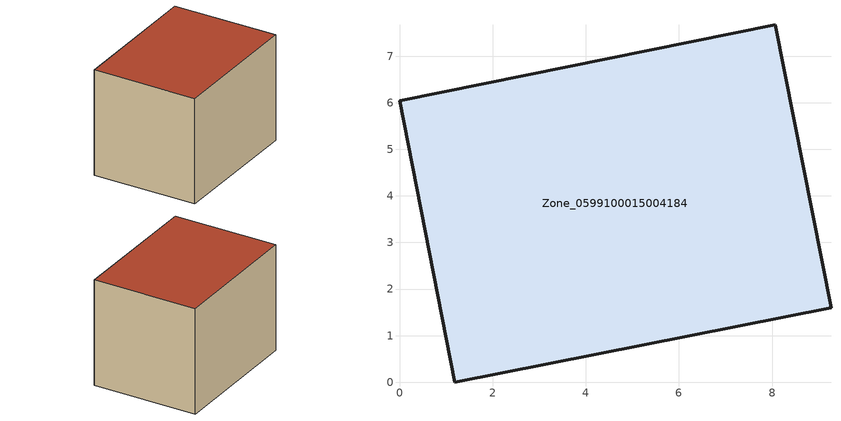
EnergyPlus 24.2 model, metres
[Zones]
Zone_0599100015004184
 floor ground (C_G): 0,6.04 8.07,7.67 9.27,1.6 1.19,0 z1.04
 wall outside (C_F): 8.07,7.67 0,6.04 1.19,0 9.27,1.6 8.07,7.67 z1.04:7.32
 roof outside (C_R): 1.19,0 9.27,1.6 8.07,7.67 0,6.04 z7.32
[BUILDING]
Pand.0599100015004184: North Axis=0; Terrain=City; Loads Convergence Tolerance Value=0.04; Temperature Convergence Tolerance Value=0.4; Solar Distribution=FullExterior; Maximum Number of Warmup Days=25; Minimum Number of Warmup Days=1
[Site:Location]
Rotterdam.The.Hague.AP_ZH_NLD Design_Conditions: Latitude=51.96; Longitude=4.45; Time Zone=1; Elevation=-4.5
[SITE:GROUNDTEMPERATURE:BUILDINGSURFACE]
18, 18, 18, 18, 18, 18, 18, 18, 18, 18, 18, 18
[MATERIAL] Thermal Absorptance=0.9; Solar Absorptance=0.7; Visible Absorptance=0.7
Name | Roughness | Thickness | Conductivity | Density | Specific Heat
G.TI.1946-1964 | MediumSmooth | 0.15 | 1 | 540 | 1210
F.TI.1946-1964 | Rough | 0.3 | 0.857143 | 1920 | 840
R.TI.1946-1964 | MediumRough | 0.2 | 0.277778 | 1500 | 1000
[CONSTRUCTION]
C_G: G.TI.1946-1964
C_F: F.TI.1946-1964
C_R: R.TI.1946-1964
[ZONE]
Zone_0599100015004184: Type=1; Multiplier=1; Ceiling Height=Autocalculate; Volume=Autocalculate; Floor Area=autocalculate; Part of Total Floor Area=Yes
[ZONEINFILTRATION:DESIGNFLOWRATE]
Infil_Zone_0599100015004184: Zone or ZoneList or Space or SpaceList=Zone_0599100015004184; Schedule=AlwaysOn; Design Flow Rate Calculation Method=Flow/Area; Flow Rate per Floor Area=0.003; Constant Term Coefficient=1; Temperature Term Coefficient=0; Velocity Term Coefficient=0; Velocity Squared Term Coefficient=0
[HVACTEMPLATE:ZONE:IDEALLOADSAIRSYSTEM]
Zone_0599100015004184: Maximum Heating Supply Air Temperature=50; Minimum Cooling Supply Air Temperature=13; Maximum Heating Supply Air Humidity Ratio=0.0156; Minimum Cooling Supply Air Humidity Ratio=0.0077; Heating Limit=NoLimit; Cooling Limit=NoLimit; Dehumidification Control Type=ConstantSensibleHeatRatio; Cooling Sensible Heat Ratio=0.7; Dehumidification Setpoint=60; Humidification Control Type=None; Humidification Setpoint=30; Outdoor Air Method=None; Outdoor Air Flow Rate per Person=0.00944; Outdoor Air Flow Rate per Zone Floor Area=0; Outdoor Air Flow Rate per Zone=0; Demand Controlled Ventilation Type=None; Outdoor Air Economizer Type=NoEconomizer; Heat Recovery Type=None; Sensible Heat Recovery Effectiveness=0.7; Latent Heat Recovery Effectiveness=0.65
[ZONECONTROL:THERMOSTAT]
ThermostatControl_Zone_0599100015004184: Zone or ZoneList=Zone_0599100015004184; Control Type Schedule=DualSetpointControlType; Control 1=Thermostat_Zone_0599100015004184; Temperature Difference Between Cutout And Setpoint=0
[THERMOSTATSETPOINT:DUALSETPOINT]
Thermostat_Zone_0599100015004184: Heating Setpoint Temperature Schedule=HeatingSetpoint_Zone_0599100015004184; Cooling Setpoint Temperature Schedule=CoolingSetpoint_Zone_0599100015004184
[SCHEDULE:COMPACT]
HeatingSetpoint_Zone_0599100015004184: Through: 12/31, For: AllDays, Until: 24:00, 21
CoolingSetpoint_Zone_0599100015004184: Through: 12/31, For: AllDays, Until: 24:00, 24
DualSetpointControlType: Through: 12/31, For: AllDays, Until: 24:00, 4
AlwaysOn: Through: 12/31, For: AllDays, Until: 24:00, 1
